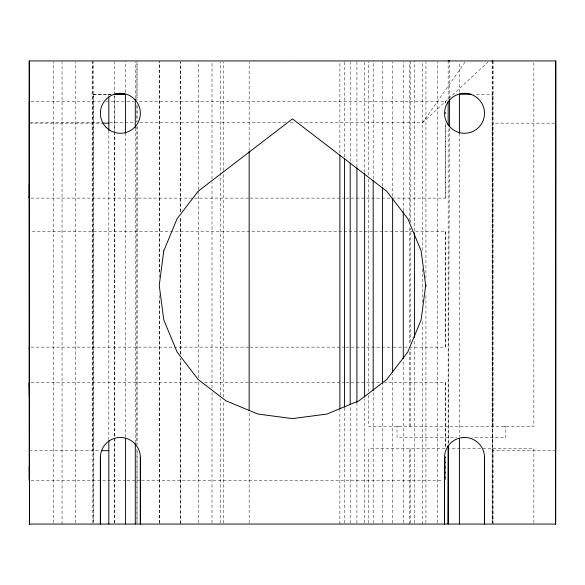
<?xml version="1.0" encoding="UTF-8"?>
<svg xmlns="http://www.w3.org/2000/svg" width="585" height="585" viewBox="0 0 585 585"><rect width="100%" height="100%" fill="white"/><g stroke="black" fill="none" stroke-linecap="round" stroke-linejoin="round"><path stroke-width="0.44" stroke-dasharray="2.92 2.19" d="M53.359 523.144L53.381 61.849M62.039 524.058L62.047 61.849M75.757 523.144L75.816 61.849M92.181 60.935L92.189 450.669M92.189 523.151L92.189 61.856M93.754 523.144L93.754 61.849M114.645 523.144L114.645 134.009M114.645 133.095L114.645 95.648M114.645 94.733L114.645 61.849M125.482 437.361L125.482 133.475M125.482 92.437L125.482 60.935M135.289 442.757L135.296 127.618M135.296 98.382L135.296 61.849M159.391 523.144L159.391 292.953M159.391 277.429L159.391 60.935M159.464 523.144L159.464 298.43M159.464 271.945L159.464 61.849M180.275 523.144L180.275 358.722M180.275 354.159L180.275 216.223M180.275 211.66L180.275 61.849M180.348 524.058L180.348 358.722M180.348 354.152L180.348 216.223M180.348 211.653L180.348 61.849M198.22 523.144L198.278 381.559M198.22 377.903L198.278 190.644M198.22 189.737L198.278 61.849M211.989 523.144L212.026 391.606M211.989 387.95L212.026 182.425M211.989 178.776L212.026 61.849M220.647 523.144L220.669 398.911M220.647 395.263L220.669 61.849M223.609 523.144L223.609 400.74M223.609 397.091L223.609 171.463M223.609 170.549L223.609 61.849M249.151 523.136L249.151 411.694M249.159 150.447L249.159 61.842M339.878 524.058L339.878 409.873M339.885 153.197L339.892 61.849M344.492 523.144L344.492 408.045M344.499 156.846L344.499 61.849M350.188 523.144L350.196 406.217M350.203 161.416L350.203 61.849M356.923 523.144L356.923 402.568M356.93 166.893L356.93 61.849M364.616 523.144L364.616 398.911M364.623 172.378L364.623 61.849M368.711 395.306L368.704 426.37L533.864 426.37L533.864 60.942M368.711 391.65L368.726 178.798M368.726 175.142L368.733 61.864M373.186 523.144L373.186 391.606M373.193 178.769L373.201 60.935M382.553 523.144L382.553 384.301M382.561 186.081L382.561 61.849M392.615 523.144L392.623 374.254M392.623 196.129L392.63 61.849M403.27 523.144L403.277 359.636M403.284 210.746L403.284 61.849M409.712 524.072L409.712 448.571M409.712 426.37L409.712 350.539M409.712 343.234L409.712 226.3M409.712 220.823L409.712 61.864M410.546 523.158L410.553 448.571M410.553 426.37L410.553 348.718M410.553 342.32L410.553 228.128M410.553 222.644L410.553 60.942M414.414 523.144L414.421 339.541M414.421 230.841L414.429 60.935M422.589 524.058L422.589 319.724M422.589 302.394L422.589 268.639M422.589 250.395L422.575 61.856M425.924 523.144L425.931 292.953M425.931 278.343L425.938 61.849M437.69 523.144L437.704 61.849M445.573 198.118L445.565 123.654L445.573 198.118L393.537 198.118M445.573 101.263L445.573 102.916L445.573 101.263L137.899 101.263M404.484 347.139L445.587 347.139L445.565 231.441L31.078 231.448M445.573 382.539L445.58 447.657L445.573 382.539L384.403 382.539M448.147 443.679L448.154 127.625M448.154 99.304L448.154 61.856M459.408 92.452L459.408 61.842M492.139 523.158L492.139 448.571M492.139 426.37L492.139 60.95M492.716 60.942L492.716 523.151L492.709 94.251L473.806 94.243M493.133 524.065L493.133 448.571M493.133 426.37L493.133 60.942M533.864 523.158L533.864 448.571L449.565 448.571M448.395 442.765L449.39 127.618M449.477 98.39L449.594 61.849M299.447 122.689L422.589 122.689L465.857 60.942M422.589 122.689L487.839 62.171M492.139 94.251L492.709 94.251M111.457 94.236L92.174 94.236L110.931 94.243M31.085 101.271L102.295 101.271M105.951 101.271L126.031 101.263M126.945 101.263L134.25 101.263M30.361 122.689L101.505 122.689M109.717 122.689L134.345 122.689M139.822 122.689L285.765 122.689M290.328 122.689L294.884 122.689M29.323 123.164L101.819 123.164M554.726 123.164L492.694 123.164L492.694 450.662L554.726 450.662M31.085 198.118L193.591 198.118M194.505 198.118L249.283 198.118M250.197 198.118L345.15 198.118M346.064 198.118L392.623 198.118M31.078 347.139L249.298 347.139M250.19 347.139L345.157 347.139M346.049 347.139L392.63 347.139M393.529 347.139L403.591 347.139M31.085 382.539L199.99 382.539M204.553 382.539L249.29 382.539M250.197 382.539L345.15 382.539M346.064 382.539L379.841 382.539M398.882 426.37L397.025 426.37L397.025 437.47L456.709 437.47M503.963 426.37L505.82 426.37L505.82 437.47L472.49 437.47M445.039 448.571L368.704 448.571L368.733 523.158M29.323 450.669L100.072 450.669M31.085 480.234L126.038 480.234M126.952 480.234L136.078 480.234M136.992 480.234L140.641 480.234M141.555 480.234L442.838 480.234M459.408 133.482L459.408 436.454M445.587 231.441L445.587 347.139M114.558 96.064L114.565 130.748M114.565 131.654L114.565 523.144M108.832 94.236L108.832 96.042M108.832 130.462L108.832 439.723M93.68 94.243L93.68 523.144M136.978 449.156L136.978 523.144L137.058 449.156M136.978 126.704L136.978 444.585L137.058 126.704M136.978 104.781L136.978 122.141L137.058 104.781M136.978 61.849L136.978 100.218L137.058 61.849M445.58 456.651L445.573 480.234L445.573 456.651M445.573 112.027L445.573 113.739L445.58 112.027"/><path stroke-width="0.88" d="M29.257 196.472L29.257 198.118L29.25 183.931M29.257 101.271L29.265 480.234L29.265 479.678M29.272 60.942L29.447 524.072L29.272 60.942L555.75 60.935L555.633 524.065L555.75 60.935M29.265 478.567L29.265 465.931M29.257 389.084L29.257 382.539L29.265 396.849M100.393 457.455L100.393 524.065L100.393 457.455A19.985 19.985 0 0 1 120.378 437.47A19.985 19.985 0 0 1 140.356 457.455L140.356 524.065L140.356 457.455M125.482 524.05L125.482 438.275M125.482 133.475L125.482 94.236L114.09 94.236M135.289 524.058L135.289 443.671M135.296 127.618L135.296 99.296M249.151 410.78L249.159 151.361M339.878 408.959L339.885 155.018M344.492 407.131L344.499 158.674M350.196 404.396L350.203 163.244M356.923 402.568L356.93 167.807M364.616 397.083L364.623 173.292M373.186 390.692L373.193 180.597M382.553 383.387L382.561 187.909M392.623 372.426L392.623 197.957M403.277 358.722L403.284 211.66M414.421 337.713L414.421 232.669M425.931 286.562L425.931 284.734M444.549 457.455L444.549 524.065L444.549 457.455A19.985 19.985 0 0 1 464.534 437.47A19.985 19.985 0 0 1 484.512 457.455L484.512 524.065L484.512 457.455M448.147 445.507L448.147 524.058L448.388 445.507M448.154 124.883L448.154 101.132M449.39 126.711L449.477 99.304M492.139 60.95L492.716 60.942M448.154 60.942L449.594 60.935M115.472 94.243L124.576 94.243M471.108 94.243L459.408 94.243L459.408 133.482M102.697 123.164L108.832 123.164M555.633 123.164L555.684 450.662M101.819 450.669L108.832 450.669M29.272 524.065L555.75 524.058M29.257 347.139L29.257 349.128M459.408 438.282L459.408 524.065M108.832 96.949L108.832 130.462M108.832 440.637L108.832 524.05M163.771 250.892L159.23 285.378L163.771 319.856L177.079 351.987L198.249 379.577L225.839 400.747L257.97 414.056L292.456 418.597L326.935 414.056L359.066 400.747L386.656 379.577L407.825 351.987L421.134 319.856L425.675 285.378L421.134 250.892L407.825 218.761L386.656 191.171L292.456 118.887L198.249 191.171L177.079 218.761L163.771 250.892M106.243 127.428A19.985 19.985 0 0 0 139.676 118.47A19.985 19.985 0 0 0 115.201 93.995A19.985 19.985 0 0 0 106.243 127.428M454.538 130.601A19.985 19.985 0 0 0 484.512 113.3A19.985 19.985 0 0 0 454.538 95.991A19.985 19.985 0 0 0 454.538 130.601"/></g></svg>
